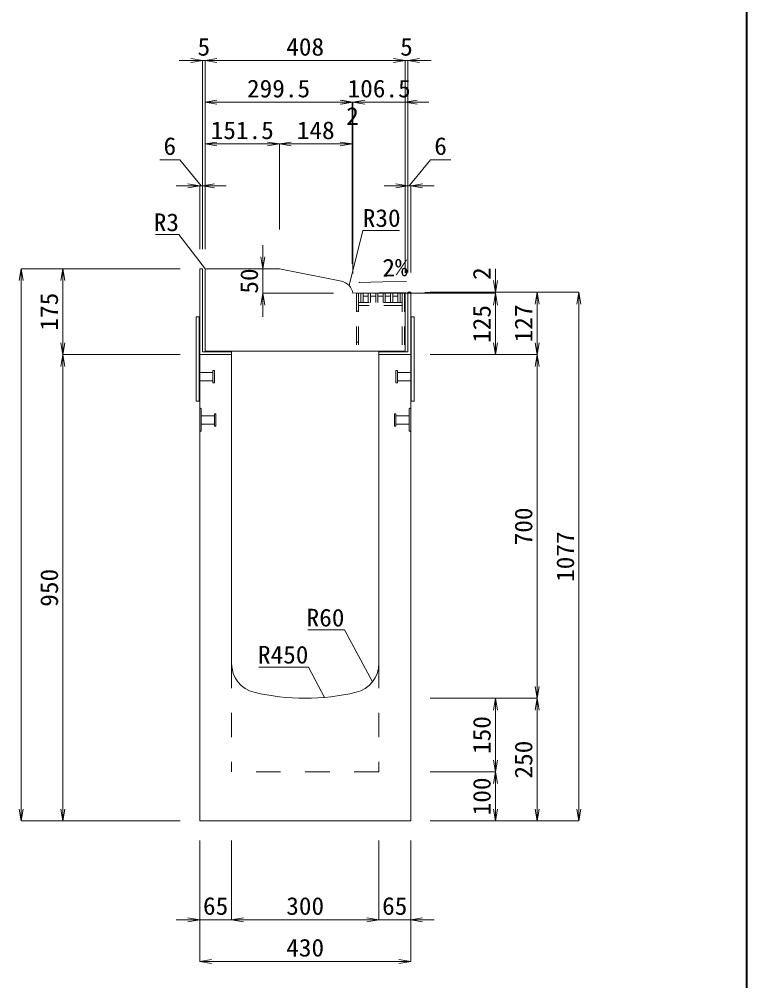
# Model space of a CAD drawing. Units: millimetres at full size. Extents: x -1809 to 57027, y -20349 to 17321.
# Drawn here: x 15317 to 16800, y 7268 to 9227 of the extents above; entities that cross this region are included whole.
import ezdxf
from ezdxf.enums import TextEntityAlignment as Align

# ---------------------------------------------------------------- set-up
doc = ezdxf.new("R2010")
doc.units = ezdxf.units.MM
doc.header["$LTSCALE"] = 50
for name, pattern in [('USER1', [2, 1, -1]), ('USER2', [1.35, 0.75, -0.6]), ('USER3', [1.35, 0.75, -0.6])]:
    doc.linetypes.add(name, pattern=pattern)
for name, color, linetype, lineweight in [('インサート', 3, 'USER2', 9), ('受枠', 3, 'Continuous', 5), ('図枠', 7, 'Continuous', 5), ('寸法線', 7, 'Continuous', 13), ('引出線', 4, 'Continuous', 13), ('本体', 2, 'Continuous', 13), ('ｸﾞﾚｰﾁﾝｸﾞ', 7, 'USER3', 9)]:
    doc.layers.add(name, color=color, linetype=linetype, lineweight=lineweight)
doc.styles.add('ＭＳ 明朝', font='')
doc.styles.get('ＭＳ 明朝').set_extended_font_data('MS Mincho')

# ---------------------------------------------------------------- blocks, each defined once
blk = doc.blocks.new('open_arrow')
at = {"color": 0, "linetype": 'Continuous', "lineweight": -2}
blk.add_lwpolyline([(7.5, 1.25), (0, 0), (7.5, -1.25)], dxfattribs=at)

msp = doc.modelspace()

# ---------------------------------------------------------------- linework, layer by layer
at = {"layer": 'インサート'}
for p, q in [((15685, 8507.19), (15712, 8507.19)), ((15685, 8507.19), (15685, 8490.19)), ((15715, 8511.19), (15712, 8511.19)), ((15712, 8511.19), (15712, 8486.19)), ((15715, 8486.19), (15715, 8511.19)), ((16085, 8511.19), (16088, 8511.19)), ((16085, 8486.19), (16085, 8511.19)), ((16088, 8511.19), (16088, 8486.19)), ((16115, 8507.19), (16088, 8507.19)), ((16115, 8507.19), (16115, 8490.19)), ((15685, 8490.19), (15712, 8490.19)), ((15712, 8486.19), (15715, 8486.19)), ((16088, 8486.19), (16085, 8486.19)), ((16115, 8490.19), (16088, 8490.19)), ((15718.2, 8423.19), (15715.2, 8423.19)), ((15715.2, 8423.19), (15715.2, 8398.19)), ((15718.2, 8398.19), (15718.2, 8423.19)), ((16081.8, 8423.19), (16084.8, 8423.19)), ((16081.8, 8398.19), (16081.8, 8423.19)), ((16084.8, 8423.19), (16084.8, 8398.19)), ((15688.2, 8419.19), (15715.2, 8419.19)), ((15688.2, 8419.19), (15688.2, 8402.19)), ((16111.8, 8419.19), (16084.8, 8419.19)), ((16111.8, 8419.19), (16111.8, 8402.19)), ((15688.2, 8402.19), (15715.2, 8402.19)), ((15715.2, 8398.19), (15718.2, 8398.19)), ((16084.8, 8398.19), (16081.8, 8398.19)), ((16111.8, 8402.19), (16084.8, 8402.19))]:
    msp.add_line(p, q, dxfattribs=at)
at = {"layer": '受枠'}
for p, q in [((15685, 8718.69), (15685, 8543.69)), ((15685, 8718.69), (15691, 8718.69)), ((15685, 8718.69), (15691, 8718.69)), ((15691, 8718.69), (15691, 8549.69)), ((16109, 8670.69), (16109, 8549.69)), ((16109, 8670.69), (16115, 8670.69)), ((16115, 8543.69), (16115, 8670.69)), ((15678, 8448.69), (15678, 8620.69)), ((15684, 8620.69), (15678, 8620.69)), ((15684, 8448.69), (15684, 8620.69)), ((16116, 8448.69), (16116, 8620.69)), ((16116, 8620.69), (16122, 8620.69)), ((16122, 8448.69), (16122, 8620.69)), ((15750, 8543.69), (15685, 8543.69)), ((15691, 8549.69), (15750, 8549.69)), ((15750, 8543.69), (15750, 8549.69)), ((16050, 8549.69), (16050, 8543.69)), ((16050, 8549.69), (16109, 8549.69)), ((16050, 8543.69), (16050, 8549.69)), ((16115, 8543.69), (16050, 8543.69)), ((15684, 8448.69), (15678, 8448.69)), ((16116, 8448.69), (16122, 8448.69))]:
    msp.add_line(p, q, dxfattribs=at)
at = {"layer": '図枠', "lineweight": 40}
msp.add_line((16800, 5387.12), (16800, 10927.12), dxfattribs=at)
at = {"layer": '寸法線'}
for p, q in [((15744, 9142.81), (15643, 9142.81)), ((15691, 8758.69), (15691, 9142.81)), ((16104, 9142.81), (15696, 9142.81)), ((15696, 8758.69), (15696, 9142.81)), ((15696, 8758.69), (15696, 9142.81)), ((16056, 9142.81), (16157, 9142.81)), ((16104, 8710.5), (16104, 9142.81)), ((16104, 8710.5), (16104, 9142.81)), ((16109, 8710.69), (16109, 9142.81)), ((15995.51, 9057.81), (15696, 9057.81)), ((15696, 8758.69), (15696, 9057.81)), ((15947.51, 9057.81), (16045.44, 9057.81)), ((15949.44, 9057.81), (16152, 9057.81)), ((15995.51, 8728.64), (15995.51, 9057.81)), ((15995.51, 8728.64), (15995.51, 9057.81)), ((15997.44, 8708.65), (15997.44, 9057.81)), ((15997.44, 8708.65), (15997.44, 9057.81)), ((16104, 8710.5), (16104, 9057.81)), ((15696, 8972.81), (15847.5, 8972.81)), ((15696, 8798.69), (15696, 8972.81)), ((15847.5, 8798.69), (15847.5, 8972.81)), ((15847.5, 8972.81), (15995.51, 8972.81)), ((15847.5, 8798.69), (15847.5, 8972.81)), ((15995.51, 8768.64), (15995.51, 8972.81)), ((15644.65, 8940.61), (15603.46, 8940.61)), ((15688, 8887.81), (15644.65, 8940.61)), ((16112, 8887.81), (16155.35, 8940.61)), ((16155.35, 8940.61), (16196.54, 8940.61)), ((15739, 8887.81), (15637, 8887.81)), ((15685, 8758.69), (15685, 8887.81)), ((15691, 8758.69), (15691, 8887.81)), ((16061, 8887.81), (16163, 8887.81)), ((16109, 8710.69), (16109, 8887.81)), ((16115, 8710.69), (16115, 8887.81)), ((15813.83, 8620.64), (15813.83, 8766.69)), ((15321.22, 8718.69), (15321.22, 7593.69)), ((15645, 8718.69), (15321.22, 8718.69)), ((15406.22, 8718.69), (15406.22, 8543.69)), ((15645, 8718.69), (15406.22, 8718.69)), ((15813.83, 8718.69), (15807.5, 8718.69)), ((16287.94, 8620.65), (16287.94, 8718.5)), ((15957.44, 8668.64), (15813.83, 8668.64)), ((16037.44, 8668.65), (16287.94, 8668.65)), ((16037.44, 8668.65), (16287.94, 8668.65)), ((16144, 8670.5), (16287.94, 8670.5)), ((16155, 8670.69), (16372.94, 8670.69)), ((16155, 8670.69), (16457.94, 8670.69)), ((16287.94, 8543.69), (16287.94, 8668.65)), ((16372.94, 8670.69), (16372.94, 8543.69)), ((16457.94, 7593.69), (16457.94, 8670.69)), ((15645, 8543.69), (15406.22, 8543.69)), ((15406.22, 8543.69), (15406.22, 7593.69)), ((15645, 8543.69), (15406.22, 8543.69)), ((16155, 8543.69), (16372.94, 8543.69)), ((16155, 8543.69), (16372.94, 8543.69)), ((16155, 8543.69), (16287.94, 8543.69)), ((16372.94, 8543.69), (16372.94, 7843.69)), ((16155, 7843.69), (16372.94, 7843.69)), ((16155, 7843.69), (16287.94, 7843.69)), ((16155, 7843.69), (16372.94, 7843.69)), ((16287.94, 7843.69), (16287.94, 7693.69)), ((16372.94, 7593.69), (16372.94, 7843.69)), ((16155, 7693.69), (16287.94, 7693.69)), ((16155, 7693.69), (16287.94, 7693.69)), ((16287.94, 7693.69), (16287.94, 7593.69)), ((15645, 7593.69), (15321.22, 7593.69)), ((15645, 7593.69), (15406.22, 7593.69)), ((16155, 7593.69), (16287.94, 7593.69)), ((16155, 7593.69), (16372.94, 7593.69)), ((16155, 7593.69), (16457.94, 7593.69)), ((15685, 7553.69), (15685, 7392.54)), ((15685, 7553.69), (15685, 7307.54)), ((15750, 7553.69), (15750, 7392.54)), ((15750, 7553.69), (15750, 7392.54)), ((16050, 7553.69), (16050, 7392.54)), ((16050, 7553.69), (16050, 7392.54)), ((16115, 7553.69), (16115, 7392.54)), ((16115, 7553.69), (16115, 7307.54)), ((15798, 7392.54), (15637, 7392.54)), ((16050, 7392.54), (15750, 7392.54)), ((16163, 7392.54), (16002, 7392.54)), ((16115, 7307.54), (15685, 7307.54))]:
    msp.add_line(p, q, dxfattribs=at)
at = {"layer": '引出線'}
for points in [[(15989.42, 8684.54), (16017.33, 8796.87), (16092, 8796.87)], [(15696.88, 8717.81), (15642.83, 8788.18), (15595.1, 8788.18)], [(16009.31, 8690.84), (16058.05, 8691.82), (16106.8, 8692.79)], [(16037.07, 7877.01), (15980.04, 7982.73), (15905.37, 7982.73)], [(15939.55, 7845.43), (15906.65, 7907.24), (15805.65, 7907.24)]]:
    msp.add_lwpolyline(points, dxfattribs=at)
at = {"layer": '本体', "lineweight": 20}
for p, q in [((15847.5, 8718.69), (15698.95, 8718.69)), ((15973.81, 8693.09), (15847.5, 8718.69)), ((15696, 8715.69), (15696, 8550.69)), ((15997.44, 8668.65), (16104, 8670.5)), ((16104, 8550.69), (16104, 8670.5)), ((16104, 8550.69), (15696, 8550.69))]:
    msp.add_line(p, q, dxfattribs=at)
at = {"layer": '本体'}
for p, q in [((15685, 8543.69), (15685, 7593.69)), ((15750, 8543.69), (15685, 8543.69)), ((15750, 8543.69), (15750, 7914.22)), ((16115, 8543.69), (16050, 8543.69)), ((16050, 8543.69), (16050, 7914.22)), ((16115, 8543.69), (16115, 7593.69)), ((16115, 7593.69), (15685, 7593.69))]:
    msp.add_line(p, q, dxfattribs=at)
at = {"layer": '本体', "lineweight": 9}
for p, q in [((15685, 8435.19), (15688.2, 8433.19)), ((15688.2, 8433.19), (15688.2, 8388.19)), ((16115, 8435.19), (16111.8, 8433.19)), ((16111.8, 8433.19), (16111.8, 8388.19)), ((15688.2, 8388.19), (15685, 8386.19)), ((16111.8, 8388.19), (16115, 8386.19))]:
    msp.add_line(p, q, dxfattribs=at)
at = {"layer": '本体', "linetype": 'USER1', "lineweight": 15}
for p, q in [((15750, 7914.22), (15750, 7693.69)), ((16050, 7914.22), (16050, 7693.69)), ((16050, 7693.69), (15750, 7693.69))]:
    msp.add_line(p, q, dxfattribs=at)
at = {"layer": '本体', "lineweight": 20}
for centre, radius, start, end in [((15699, 8715.69), 3, 90, 180), ((15967.85, 8663.69), 30, 9.51584, 78.54156)]:
    msp.add_arc(centre, radius, start, end, dxfattribs=at)
at = {"layer": '本体'}
for centre, radius, start, end in [((15810, 7914.22), 60, 180, 256.65764), ((15990, 7914.22), 60, 283.34236, 0), ((15900, 8293.69), 450, 256.65764, 283.34236)]:
    msp.add_arc(centre, radius, start, end, dxfattribs=at)
at = {"layer": 'ｸﾞﾚｰﾁﾝｸﾞ'}
for p, q in [((16102.5, 8668.69), (16004.5, 8668.69)), ((16004.5, 8668.69), (16004.5, 8550.69)), ((16009, 8668.69), (16009, 8550.69)), ((16013.5, 8649.69), (16013.5, 8668.69)), ((16018, 8649.69), (16018, 8668.69)), ((16018, 8662.69), (16028.6, 8662.69)), ((16028.6, 8649.69), (16028.6, 8668.69)), ((16033.1, 8649.69), (16033.1, 8668.69)), ((16033.1, 8662.69), (16043.7, 8662.69)), ((16043.7, 8649.69), (16043.7, 8668.69)), ((16048.2, 8649.69), (16048.2, 8668.69)), ((16048.2, 8662.69), (16058.8, 8662.69)), ((16058.8, 8649.69), (16058.8, 8668.69)), ((16063.3, 8649.69), (16063.3, 8668.69)), ((16063.3, 8662.69), (16073.9, 8662.69)), ((16073.9, 8649.69), (16073.9, 8668.69)), ((16078.4, 8649.69), (16078.4, 8668.69)), ((16078.4, 8662.69), (16089, 8662.69)), ((16089, 8649.69), (16089, 8668.69)), ((16093.5, 8649.69), (16093.5, 8668.69)), ((16098, 8668.69), (16098, 8550.69)), ((16102.5, 8668.69), (16102.5, 8550.69)), ((16098, 8649.69), (16009, 8649.69)), ((16098, 8643.69), (16009, 8643.69)), ((16009, 8632.19), (16004.5, 8632.19)), ((16009, 8569.19), (16004.5, 8569.19))]:
    msp.add_line(p, q, dxfattribs=at)

# ---------------------------------------------------------------- block references
at = {"layer": '寸法線', "xscale": 3.2, "yscale": 3.2}
for p, rotation in [((15691, 9142.81), 180), ((16104, 9142.81), 180), ((16104, 9142.81), 180), ((15995.51, 9057.81), 180), ((15995.51, 9057.81), 180), ((15997.44, 9057.81), 180), ((15847.5, 8972.81), 180), ((15995.51, 8972.81), 180), ((15685, 8887.81), 180), ((16109, 8887.81), 180), ((15813.83, 8718.69), 90), ((15321.22, 8718.69), 270), ((15406.22, 8718.69), 270), ((16287.94, 8670.5), 90), ((15813.83, 8668.64), 270), ((16287.94, 8668.65), 270), ((16287.94, 8668.65), 270), ((16372.94, 8670.69), 270), ((16457.94, 8670.69), 270), ((15406.22, 8543.69), 90), ((16287.94, 8543.69), 90), ((16372.94, 8543.69), 90), ((15406.22, 8543.69), 270), ((16372.94, 8543.69), 270), ((16372.94, 7843.69), 90), ((16287.94, 7843.69), 270), ((16372.94, 7843.69), 270), ((16287.94, 7693.69), 90), ((16287.94, 7693.69), 270), ((15321.22, 7593.69), 90), ((15406.22, 7593.69), 90), ((16287.94, 7593.69), 90), ((16372.94, 7593.69), 90), ((16457.94, 7593.69), 90), ((15685, 7392.54), 180), ((16050, 7392.54), 180), ((16050, 7392.54), 180), ((16115, 7307.54), 180)]:
    msp.add_blockref('open_arrow', p, dxfattribs=dict(at, rotation=rotation))
for p in [(15696, 9142.81), (15696, 9142.81), (16109, 9142.81), (15696, 9057.81), (15997.44, 9057.81), (16104, 9057.81), (15696, 8972.81), (15847.5, 8972.81), (15691, 8887.81), (16115, 8887.81), (15750, 7392.54), (15750, 7392.54), (16115, 7392.54), (15685, 7307.54)]:
    msp.add_blockref('open_arrow', p, dxfattribs=at)
at = {"layer": '引出線', "xscale": 0.16, "yscale": 0.16}
for p, rotation in [((15696.88, 8717.81), 127.5), ((15989.42, 8684.54), 76), ((16009.31, 8690.84), 1.1), ((16037.07, 7877.01), 118.3), ((15939.55, 7845.43), 118)]:
    msp.add_blockref('open_arrow', p, dxfattribs=dict(at, rotation=rotation))

# ---------------------------------------------------------------- texts
at = {"layer": '寸法線', "style": 'ＭＳ 明朝', "width": 1.05}
for s, p in [('5', (15693.5, 9170.81)), ('408', (15900, 9170.81)), ('5', (16106.5, 9170.81)), ('299.5', (15845.75, 9085.81)), ('106.5', (16050.72, 9085.81)), ('2', (15996.47, 9029.81)), ('151.5', (15771.75, 9000.81)), ('148', (15921.5, 9000.81)), ('6', (15624.05, 8968.61)), ('6', (16175.95, 8968.61)), ('65', (15717.5, 7420.54)), ('300', (15900, 7420.54)), ('65', (16082.5, 7420.54)), ('430', (15900, 7335.54))]:
    msp.add_text(s, height=36.03, dxfattribs=at).set_placement(p, align=Align.MIDDLE_CENTER)
for s, p in [('2', (16259.92, 8708.76)), ('50', (15785.83, 8693.66)), ('175', (15378.22, 8631.19)), ('125', (16259.94, 8606.17)), ('127', (16344.94, 8607.19)), ('700', (16344.94, 8193.69)), ('1077', (16429.94, 8132.19)), ('950', (15378.22, 8068.69)), ('150', (16259.94, 7768.69)), ('250', (16344.94, 7718.69)), ('100', (16259.94, 7643.69))]:
    msp.add_text(s, height=36.03, rotation=90, dxfattribs=at).set_placement(p, align=Align.MIDDLE_CENTER)
at = {"layer": '引出線', "style": 'ＭＳ 明朝', "width": 1.05}
msp.add_text('R30', height=36.03, dxfattribs=at).set_placement((16017.33, 8840.07), align=Align.TOP_LEFT)
for s, p in [('R3', (15642.83, 8831.38)), ('R60', (15980.04, 8025.93)), ('R450', (15906.65, 7950.44))]:
    msp.add_text(s, height=36.03, dxfattribs=at).set_placement(p, align=Align.TOP_RIGHT)
msp.add_text('2%', height=36.03, rotation=1.146, dxfattribs=at).set_placement((16057.11, 8738.71), align=Align.TOP_LEFT)

doc.saveas('drawing.dxf')
